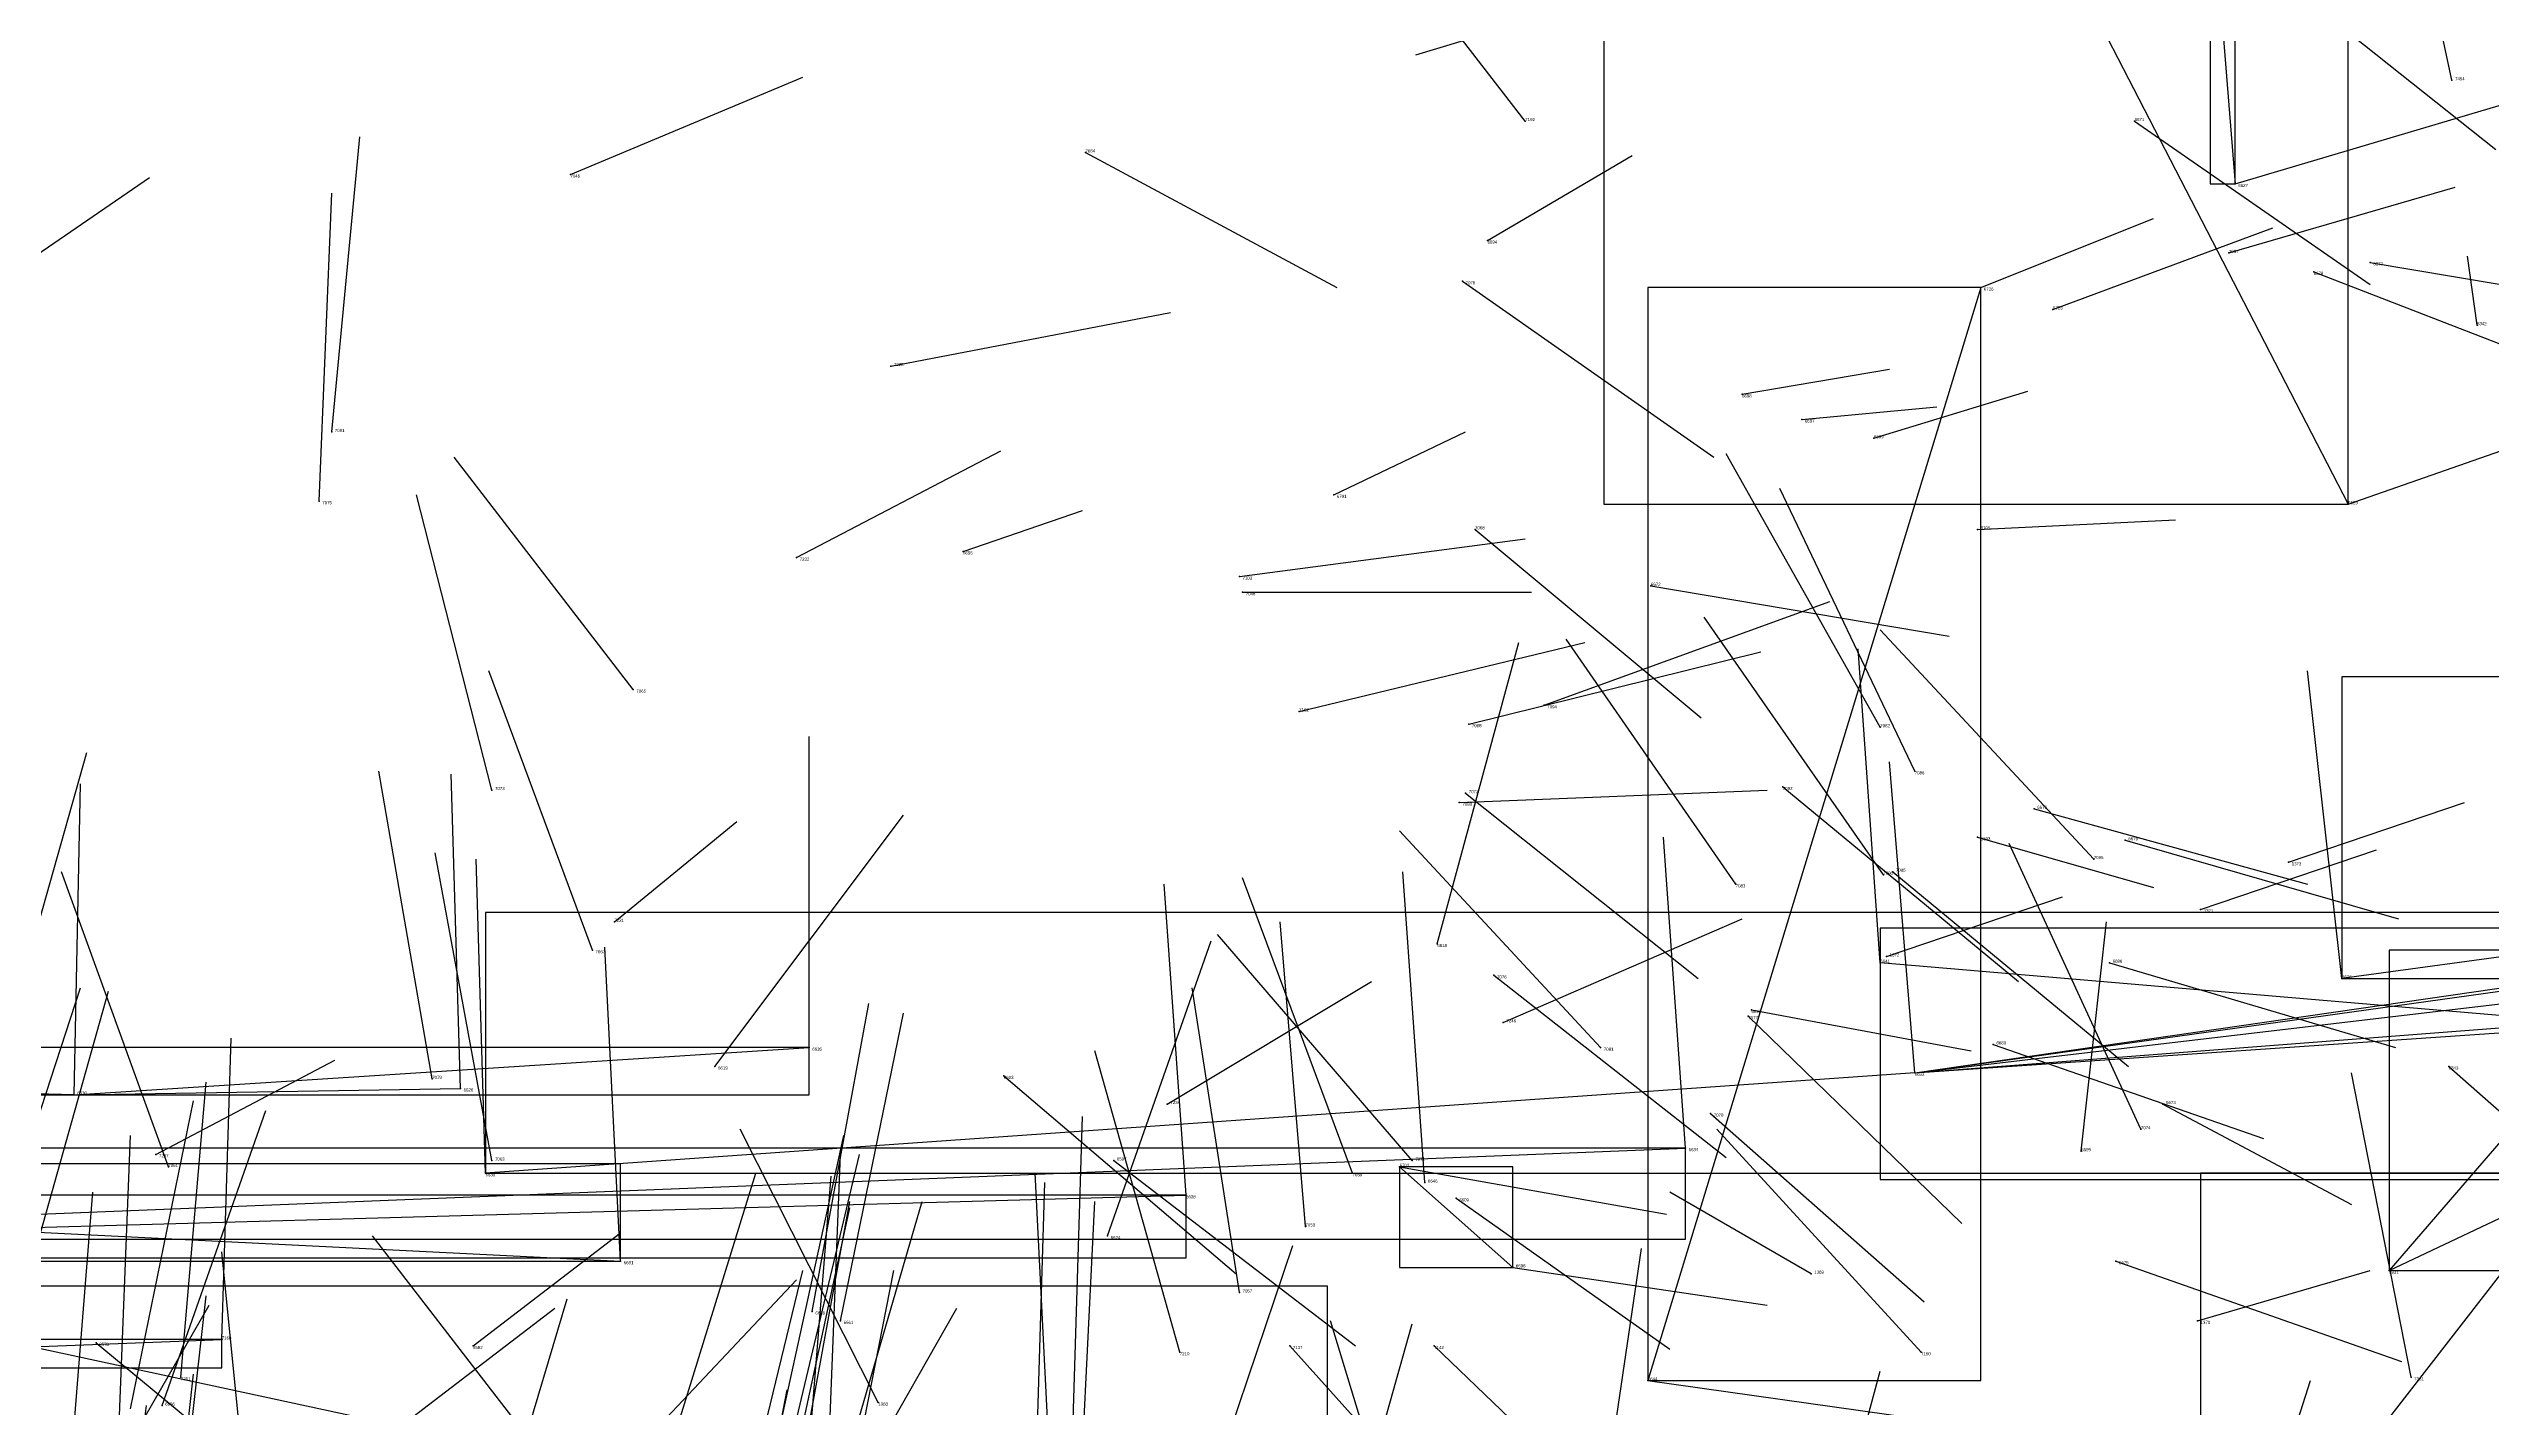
# Model space of a CAD drawing. Extents: x 59.1 to 70.8, y 600.3 to 605.1.
# Drawn here: x 64.242 to 65.019, y 603.968 to 604.4 of the extents above; entities that cross this region are included whole.
import ezdxf

# ---------------------------------------------------------------- set-up
doc = ezdxf.new("R2010")
doc.units = 0
for name, color, linetype in [('Clients', 3, 'CONTINUOUS'), ('Facilities', 3, 'CONTINUOUS'), ('Facilities_lines', 3, 'CONTINUOUS'), ('Min_max_boxes', 1, 'CONTINUOUS'), ('Normals', 1, 'CONTINUOUS'), ('Source_points', 5, 'CONTINUOUS'), ('Text', 3, 'CONTINUOUS')]:
    doc.layers.add(name, color=color, linetype=linetype)

msp = doc.modelspace()

# ---------------------------------------------------------------- linework, layer by layer
at = {"layer": 'Clients', "color": 5}
for p in [(64.938, 604.357, 453.999), (64.974, 604.255, 453.984), (64.825, 604.109, 453.487), (64.972, 604.104, 453.41), (64.484, 604.082, 453.525), (64.373, 604.069, 453.535), (64.763, 604.05, 453.453), (64.381, 604.042, 453.49), (64.672, 604.044, 457.296), (64.604, 604.035, 453.44), (64.424, 604.014, 453.351), (64.987, 604.011, 454.044), (64.297, 603.989, 459.054), (64.751, 603.976, 457.217)]:
    msp.add_point(p, dxfattribs=at)
at = {"layer": 'Facilities', "color": 3}
for p in [(65.007, 604.39, 460.545), (64.712, 604.377, 461.44), (64.906, 604.377, 456.049), (64.572, 604.367, 459.37), (64.408, 604.36, 460.049), (64.7, 604.339, 457.068), (64.936, 604.335, 459.454), (64.963, 604.329, 456.062), (64.981, 604.332, 456.154), (64.692, 604.326, 459.388), (64.857, 604.324, 457.063), (64.88, 604.317, 457.033), (65.015, 604.312, 457.001), (64.51, 604.299, 460.002), (64.781, 604.29, 457.058), (64.332, 604.278, 459.274), (64.8, 604.282, 457.14), (64.823, 604.276, 457.294), (64.328, 604.256, 459.314), (64.651, 604.258, 457.296), (64.696, 604.247, 459.201), (64.856, 604.247, 457.014), (64.48, 604.238, 460.522), (64.533, 604.24, 457.141), (64.621, 604.232, 459.919), (64.752, 604.229, 456.443), (64.622, 604.227, 460.055), (64.428, 604.196, 459.287), (64.64, 604.189, 459.891), (64.718, 604.191, 459.863), (64.694, 604.185, 459.876), (64.825, 604.184, 459.657), (64.836, 604.17, 459.596), (64.383, 604.164, 459.27), (64.691, 604.16, 459.738), (64.693, 604.163, 459.155), (64.794, 604.165, 459.748), (64.874, 604.158, 456.943), (64.856, 604.149, 457.19), (64.903, 604.148, 456.908), (64.826, 604.137, 459.659), (64.829, 604.138, 459.716), (64.893, 604.142, 459.669), (64.955, 604.141, 450.039), (64.779, 604.134, 459.414), (64.422, 604.122, 460.652), (64.927, 604.126, 450.089), (64.415, 604.113, 459.25), (64.684, 604.115, 455.21), (64.702, 604.105, 459.27), (64.827, 604.111, 450.103), (64.898, 604.109, 456.881), (64.705, 604.09, 460.455), (64.783, 604.092, 459.415), (64.784, 604.094, 457.218), (64.736, 604.082, 459.265), (64.861, 604.083, 456.905), (64.454, 604.076, 455.171), (64.546, 604.073, 454.933), (64.836, 604.074, 453.44), (65.006, 604.076, 457.004), (64.25, 604.067, 453.5), (64.364, 604.072, 459.223), (64.598, 604.064, 460.535), (64.771, 604.061, 459.225), (64.915, 604.064, 457), (64.908, 604.056, 459.487), (64.276, 604.048, 460.552), (64.28, 604.044, 462.469), (64.383, 604.046, 459.175), (64.581, 604.046, 454.962), (64.657, 604.042, 459.043), (64.676, 604.046, 459.278), (64.889, 604.049, 454.999), (64.68, 604.039, 453.467), (64.69, 604.034, 454.465), (64.579, 604.022, 455.223), (64.642, 604.025, 458.981), (64.708, 604.012, 457.265), (64.9, 604.014, 456.831), (64.621, 604.004, 458.919), (64.803, 604.01, 447.92), (64.485, 603.998, 458.415), (64.494, 603.995, 458.341), (64.926, 603.995, 450.091), (64.257, 603.988, 455.807), (64.377, 603.987, 455.795), (64.637, 603.987, 459.381), (64.683, 603.987, 459.449), (64.602, 603.985, 458.857), (64.838, 603.985, 459.18), (64.284, 603.977, 458.992), (64.994, 603.977, 459.491), (64.278, 603.968, 458.148), (64.506, 603.969, 447.921)]:
    msp.add_point(p, dxfattribs=at)
at = {"layer": 'Facilities_lines', "color": 3}
for p, q in [((64.737, 604.714, 454.062), (64.974, 604.255, 453.984)), ((64.93, 604.457, 453.958), (64.938, 604.357, 453.999)), ((64.857, 604.324, 457.063), (64.751, 603.976, 457.217)), ((65.31, 604.15, 453.324), (64.972, 604.104, 453.41)), ((64.836, 604.074, 453.44), (65.27, 604.125, 453.44)), ((64.836, 604.074, 453.44), (65.123, 604.114, 453.392)), ((65.075, 604.113, 453.893), (64.987, 604.011, 454.044)), ((65.166, 604.08, 453.703), (64.825, 604.109, 453.487)), ((64.836, 604.074, 453.44), (65.085, 604.11, 453.41)), ((64.836, 604.074, 453.44), (65.233, 604.101, 453.558)), ((64.836, 604.074, 453.44), (65.189, 604.101, 453.412)), ((64.25, 604.067, 453.5), (64.484, 604.082, 453.525)), ((64.836, 604.074, 453.44), (64.381, 604.042, 453.49)), ((64.25, 604.067, 453.5), (64.207, 604.068, 453.403)), ((64.25, 604.067, 453.5), (64.373, 604.069, 453.535)), ((64.041, 604.021, 453.385), (64.763, 604.05, 453.453)), ((63.797, 604.045, 453.357), (64.424, 604.014, 453.351)), ((64.708, 604.012, 457.265), (64.672, 604.044, 457.296)), ((63.891, 604.015, 453.368), (64.604, 604.035, 453.44)), ((65.028, 604.017, 453.961), (64.927, 603.887, 454.25)), ((64.147, 604.006, 455.886), (64.649, 603.898, 455.594)), ((64.059, 603.98, 458.929), (64.297, 603.989, 459.054))]:
    msp.add_line(p, q, dxfattribs=at)
at = {"layer": 'Min_max_boxes', "color": 1}
for p, q in [((64.737, 604.714, 453.984), (64.737, 604.255, 453.984)), ((64.737, 604.714, 454.062), (64.737, 604.255, 454.062)), ((64.974, 604.255, 453.984), (64.974, 604.714, 453.984)), ((64.974, 604.255, 454.062), (64.974, 604.714, 454.062)), ((64.93, 604.457, 453.958), (64.93, 604.357, 453.958)), ((64.93, 604.457, 453.999), (64.93, 604.357, 453.999)), ((64.938, 604.357, 453.958), (64.938, 604.457, 453.958)), ((64.938, 604.357, 453.999), (64.938, 604.457, 453.999)), ((64.93, 604.357, 453.958), (64.938, 604.357, 453.958)), ((64.93, 604.357, 453.999), (64.938, 604.357, 453.999)), ((64.93, 604.357, 453.958), (64.93, 604.357, 453.999)), ((64.938, 604.357, 453.958), (64.938, 604.357, 453.999)), ((64.857, 604.324, 457.063), (64.751, 604.324, 457.063)), ((64.751, 604.324, 457.063), (64.751, 603.976, 457.063)), ((64.857, 604.324, 457.217), (64.751, 604.324, 457.217)), ((64.751, 604.324, 457.217), (64.751, 603.976, 457.217)), ((64.751, 604.324, 457.063), (64.751, 604.324, 457.217)), ((64.857, 603.976, 457.063), (64.857, 604.324, 457.063)), ((64.857, 603.976, 457.217), (64.857, 604.324, 457.217)), ((64.857, 604.324, 457.063), (64.857, 604.324, 457.217)), ((64.737, 604.255, 453.984), (64.974, 604.255, 453.984)), ((64.737, 604.255, 454.062), (64.974, 604.255, 454.062)), ((64.737, 604.255, 453.984), (64.737, 604.255, 454.062)), ((64.974, 604.255, 453.984), (64.974, 604.255, 454.062)), ((65.612, 604.2, 453.324), (64.972, 604.2, 453.324)), ((64.972, 604.2, 453.324), (64.972, 604.104, 453.324)), ((65.612, 604.2, 453.542), (64.972, 604.2, 453.542)), ((64.972, 604.2, 453.542), (64.972, 604.104, 453.542)), ((64.972, 604.2, 453.324), (64.972, 604.2, 453.542)), ((65.27, 604.125, 453.392), (64.381, 604.125, 453.392)), ((64.381, 604.125, 453.392), (64.381, 604.042, 453.392)), ((65.27, 604.125, 453.558), (64.381, 604.125, 453.558)), ((64.381, 604.125, 453.558), (64.381, 604.042, 453.558)), ((64.381, 604.125, 453.392), (64.381, 604.125, 453.558)), ((65.59, 604.12, 453.283), (64.825, 604.12, 453.283)), ((64.825, 604.12, 453.283), (64.825, 604.04, 453.283)), ((65.59, 604.12, 454.01), (64.825, 604.12, 454.01)), ((64.825, 604.12, 454.01), (64.825, 604.04, 454.01)), ((64.825, 604.12, 453.283), (64.825, 604.12, 454.01)), ((65.075, 604.113, 453.893), (64.987, 604.113, 453.893)), ((64.987, 604.113, 453.893), (64.987, 604.011, 453.893)), ((65.075, 604.113, 454.044), (64.987, 604.113, 454.044)), ((64.987, 604.113, 454.044), (64.987, 604.011, 454.044)), ((64.987, 604.113, 453.893), (64.987, 604.113, 454.044)), ((64.972, 604.104, 453.324), (65.612, 604.104, 453.324)), ((64.972, 604.104, 453.542), (65.612, 604.104, 453.542)), ((64.972, 604.104, 453.324), (64.972, 604.104, 453.542)), ((64.484, 604.082, 453.403), (64.207, 604.082, 453.403)), ((64.484, 604.082, 453.535), (64.207, 604.082, 453.535)), ((64.484, 604.067, 453.403), (64.484, 604.082, 453.403)), ((64.484, 604.067, 453.535), (64.484, 604.082, 453.535)), ((64.484, 604.082, 453.403), (64.484, 604.082, 453.535)), ((64.207, 604.067, 453.403), (64.484, 604.067, 453.403)), ((64.207, 604.067, 453.535), (64.484, 604.067, 453.535)), ((64.484, 604.067, 453.403), (64.484, 604.067, 453.535)), ((64.763, 604.05, 453.385), (64.041, 604.05, 453.385)), ((64.763, 604.05, 453.453), (64.041, 604.05, 453.453)), ((64.763, 604.021, 453.385), (64.763, 604.05, 453.385)), ((64.763, 604.021, 453.453), (64.763, 604.05, 453.453)), ((64.763, 604.05, 453.385), (64.763, 604.05, 453.453)), ((64.424, 604.045, 453.351), (63.797, 604.045, 453.351)), ((64.424, 604.045, 453.357), (63.797, 604.045, 453.357)), ((64.381, 604.042, 453.392), (65.27, 604.042, 453.392)), ((64.381, 604.042, 453.558), (65.27, 604.042, 453.558)), ((64.381, 604.042, 453.392), (64.381, 604.042, 453.558)), ((64.424, 604.014, 453.351), (64.424, 604.045, 453.351)), ((64.424, 604.014, 453.357), (64.424, 604.045, 453.357)), ((64.424, 604.045, 453.351), (64.424, 604.045, 453.357)), ((64.708, 604.044, 457.265), (64.672, 604.044, 457.265)), ((64.672, 604.044, 457.265), (64.672, 604.012, 457.265)), ((64.708, 604.044, 457.296), (64.672, 604.044, 457.296)), ((64.672, 604.044, 457.296), (64.672, 604.012, 457.296)), ((64.672, 604.044, 457.265), (64.672, 604.044, 457.296)), ((64.708, 604.012, 457.265), (64.708, 604.044, 457.265)), ((64.708, 604.012, 457.296), (64.708, 604.044, 457.296)), ((64.708, 604.044, 457.265), (64.708, 604.044, 457.296)), ((65.154, 604.042, 453.806), (64.927, 604.042, 453.806)), ((64.927, 604.042, 453.806), (64.927, 603.863, 453.806)), ((65.154, 604.042, 454.25), (64.927, 604.042, 454.25)), ((64.927, 604.042, 454.25), (64.927, 603.863, 454.25)), ((64.927, 604.042, 453.806), (64.927, 604.042, 454.25)), ((64.604, 604.035, 453.368), (63.891, 604.035, 453.368)), ((64.604, 604.035, 453.44), (63.891, 604.035, 453.44)), ((64.604, 604.015, 453.368), (64.604, 604.035, 453.368)), ((64.604, 604.015, 453.44), (64.604, 604.035, 453.44)), ((64.604, 604.035, 453.368), (64.604, 604.035, 453.44)), ((64.825, 604.04, 453.283), (65.59, 604.04, 453.283)), ((64.825, 604.04, 454.01), (65.59, 604.04, 454.01)), ((64.825, 604.04, 453.283), (64.825, 604.04, 454.01)), ((64.041, 604.021, 453.385), (64.763, 604.021, 453.385)), ((64.041, 604.021, 453.453), (64.763, 604.021, 453.453)), ((64.763, 604.021, 453.385), (64.763, 604.021, 453.453)), ((63.797, 604.014, 453.351), (64.424, 604.014, 453.351)), ((63.797, 604.014, 453.357), (64.424, 604.014, 453.357)), ((63.891, 604.015, 453.368), (64.604, 604.015, 453.368)), ((63.891, 604.015, 453.44), (64.604, 604.015, 453.44)), ((64.424, 604.014, 453.351), (64.424, 604.014, 453.357)), ((64.604, 604.015, 453.368), (64.604, 604.015, 453.44)), ((64.672, 604.012, 457.265), (64.708, 604.012, 457.265)), ((64.672, 604.012, 457.296), (64.708, 604.012, 457.296)), ((64.672, 604.012, 457.265), (64.672, 604.012, 457.296)), ((64.708, 604.012, 457.265), (64.708, 604.012, 457.296)), ((64.987, 604.011, 453.893), (65.075, 604.011, 453.893)), ((64.987, 604.011, 454.044), (65.075, 604.011, 454.044)), ((64.987, 604.011, 453.893), (64.987, 604.011, 454.044)), ((64.649, 604.006, 455.594), (64.147, 604.006, 455.594)), ((64.649, 604.006, 455.886), (64.147, 604.006, 455.886)), ((64.649, 603.898, 455.594), (64.649, 604.006, 455.594)), ((64.649, 603.898, 455.886), (64.649, 604.006, 455.886)), ((64.649, 604.006, 455.594), (64.649, 604.006, 455.886)), ((64.297, 603.989, 458.929), (64.059, 603.989, 458.929)), ((64.297, 603.989, 459.054), (64.059, 603.989, 459.054)), ((64.297, 603.98, 458.929), (64.297, 603.989, 458.929)), ((64.297, 603.98, 459.054), (64.297, 603.989, 459.054)), ((64.297, 603.989, 458.929), (64.297, 603.989, 459.054)), ((64.059, 603.98, 458.929), (64.297, 603.98, 458.929)), ((64.059, 603.98, 459.054), (64.297, 603.98, 459.054)), ((64.297, 603.98, 458.929), (64.297, 603.98, 459.054)), ((64.751, 603.976, 457.063), (64.857, 603.976, 457.063)), ((64.751, 603.976, 457.217), (64.857, 603.976, 457.217)), ((64.751, 603.976, 457.063), (64.751, 603.976, 457.217)), ((64.857, 603.976, 457.063), (64.857, 603.976, 457.217))]:
    msp.add_line(p, q, dxfattribs=at)
at = {"layer": 'Normals', "color": 1}
for p, q in [((64.712, 604.377, 461.44), (64.654, 604.452, 461.473)), ((65.007, 604.39, 460.545), (64.997, 604.437, 460.633)), ((64.943, 604.43, 455.981), (65.021, 604.368, 455.97)), ((64.74, 604.417, 459.195), (64.677, 604.398, 459.27)), ((64.408, 604.36, 460.049), (64.482, 604.391, 460.108)), ((64.906, 604.377, 456.049), (64.981, 604.325, 456.007)), ((64.938, 604.357, 453.999), (65.022, 604.382, 454.047)), ((64.332, 604.278, 459.274), (64.341, 604.372, 459.24)), ((64.572, 604.367, 459.37), (64.652, 604.324, 459.328)), ((64.7, 604.339, 457.068), (64.746, 604.366, 457.153)), ((64.22, 604.322, 460.622), (64.274, 604.359, 460.698)), ((64.328, 604.256, 459.314), (64.332, 604.354, 459.295)), ((64.936, 604.335, 459.454), (65.008, 604.356, 459.388)), ((64.857, 604.324, 457.063), (64.912, 604.346, 457.144)), ((64.88, 604.317, 457.033), (64.95, 604.343, 457.1)), ((64.963, 604.329, 456.062), (65.056, 604.293, 456.053)), ((64.981, 604.332, 456.154), (65.076, 604.316, 456.182)), ((65.015, 604.312, 457.001), (65.012, 604.334, 457.098)), ((64.692, 604.326, 459.388), (64.772, 604.27, 459.366)), ((64.51, 604.299, 460.002), (64.599, 604.316, 460.045)), ((64.781, 604.29, 457.058), (64.828, 604.298, 457.146)), ((64.823, 604.276, 457.294), (64.872, 604.291, 457.38)), ((64.8, 604.282, 457.14), (64.843, 604.286, 457.23)), ((64.974, 604.255, 453.984), (65.057, 604.284, 454.032)), ((64.651, 604.258, 457.296), (64.693, 604.278, 457.384)), ((64.428, 604.196, 459.287), (64.371, 604.27, 459.322)), ((64.48, 604.238, 460.522), (64.545, 604.272, 460.59)), ((64.825, 604.184, 459.657), (64.776, 604.271, 459.661)), ((64.836, 604.17, 459.596), (64.793, 604.26, 459.605)), ((64.383, 604.164, 459.27), (64.359, 604.258, 459.295)), ((64.533, 604.24, 457.141), (64.571, 604.253, 457.233)), ((64.621, 604.232, 459.919), (64.712, 604.244, 459.959)), ((64.696, 604.247, 459.201), (64.768, 604.187, 459.167)), ((64.856, 604.247, 457.014), (64.919, 604.25, 457.092)), ((64.752, 604.229, 456.443), (64.847, 604.213, 456.471)), ((64.622, 604.227, 460.055), (64.714, 604.227, 460.094)), ((64.718, 604.191, 459.863), (64.809, 604.224, 459.886)), ((64.826, 604.137, 459.659), (64.769, 604.219, 459.658)), ((64.893, 604.142, 459.669), (64.825, 604.215, 459.662)), ((64.64, 604.189, 459.891), (64.731, 604.211, 459.927)), ((64.684, 604.115, 455.21), (64.71, 604.211, 455.218)), ((64.694, 604.185, 459.876), (64.787, 604.208, 459.904)), ((64.779, 604.134, 459.414), (64.725, 604.212, 459.445)), ((64.825, 604.109, 453.487), (64.818, 604.209, 453.494)), ((64.415, 604.113, 459.25), (64.382, 604.202, 459.282)), ((64.972, 604.104, 453.41), (64.961, 604.202, 453.425)), ((64.227, 604.08, 458.215), (64.254, 604.176, 458.215)), ((64.484, 604.082, 453.525), (64.484, 604.181, 453.514)), ((64.25, 604.067, 453.5), (64.252, 604.166, 453.485)), ((64.364, 604.072, 459.223), (64.347, 604.17, 459.235)), ((64.373, 604.069, 453.535), (64.37, 604.169, 453.529)), ((64.836, 604.074, 453.44), (64.828, 604.173, 453.453)), ((64.691, 604.16, 459.738), (64.789, 604.164, 459.756)), ((64.693, 604.163, 459.155), (64.767, 604.104, 459.123)), ((64.794, 604.165, 459.748), (64.869, 604.103, 459.771)), ((64.874, 604.158, 456.943), (64.961, 604.134, 456.987)), ((64.955, 604.141, 450.039), (65.011, 604.16, 450.12)), ((64.422, 604.122, 460.652), (64.461, 604.154, 460.739)), ((64.454, 604.076, 455.171), (64.514, 604.156, 455.178)), ((64.736, 604.082, 459.265), (64.672, 604.151, 459.298)), ((64.383, 604.046, 459.175), (64.365, 604.144, 459.182)), ((64.763, 604.05, 453.453), (64.756, 604.149, 453.465)), ((64.856, 604.149, 457.19), (64.912, 604.133, 457.271)), ((64.908, 604.056, 459.487), (64.866, 604.147, 459.494)), ((64.903, 604.148, 456.908), (64.99, 604.123, 456.95)), ((64.927, 604.126, 450.089), (64.983, 604.145, 450.17)), ((64.28, 604.044, 462.469), (64.246, 604.138, 462.474)), ((64.381, 604.042, 453.49), (64.378, 604.142, 453.484)), ((64.657, 604.042, 459.043), (64.622, 604.136, 459.042)), ((64.68, 604.039, 453.467), (64.673, 604.138, 453.479)), ((64.829, 604.138, 459.716), (64.904, 604.076, 459.739)), ((64.604, 604.035, 453.44), (64.597, 604.134, 453.451)), ((64.827, 604.111, 450.103), (64.883, 604.13, 450.184)), ((64.642, 604.025, 458.981), (64.634, 604.122, 458.957)), ((64.705, 604.09, 460.455), (64.781, 604.123, 460.511)), ((64.889, 604.049, 454.999), (64.897, 604.122, 455.067)), ((64.424, 604.014, 453.351), (64.419, 604.114, 453.359)), ((64.579, 604.022, 455.223), (64.612, 604.116, 455.228)), ((64.676, 604.046, 459.278), (64.614, 604.118, 459.31)), ((64.702, 604.105, 459.27), (64.776, 604.047, 459.235)), ((64.898, 604.109, 456.881), (64.989, 604.082, 456.914)), ((64.221, 604.006, 458.197), (64.252, 604.101, 458.198)), ((64.234, 604.004, 458.212), (64.261, 604.1, 458.212)), ((64.485, 603.998, 458.415), (64.503, 604.096, 458.41)), ((64.598, 604.064, 460.535), (64.663, 604.103, 460.6)), ((64.621, 604.004, 458.919), (64.606, 604.101, 458.9)), ((64.494, 603.995, 458.341), (64.514, 604.093, 458.338)), ((64.783, 604.092, 459.415), (64.851, 604.026, 459.384)), ((64.784, 604.094, 457.218), (64.854, 604.081, 457.289)), ((64.297, 603.989, 459.054), (64.3, 604.085, 459.027)), ((64.602, 603.985, 458.857), (64.575, 604.081, 458.85)), ((64.861, 604.083, 456.905), (64.947, 604.053, 456.945)), ((64.276, 604.048, 460.552), (64.333, 604.078, 460.628)), ((64.546, 604.073, 454.933), (64.62, 604.01, 454.911)), ((64.994, 603.977, 459.491), (64.975, 604.074, 459.506)), ((65.006, 604.076, 457.004), (65.031, 604.054, 457.098)), ((64.268, 603.967, 458.174), (64.288, 604.065, 458.168)), ((64.284, 603.977, 458.992), (64.292, 604.071, 458.958)), ((64.278, 603.968, 458.148), (64.311, 604.062, 458.144)), ((64.568, 603.96, 458.586), (64.571, 604.06, 458.581)), ((64.771, 604.061, 459.225), (64.839, 604.001, 459.184)), ((64.915, 604.064, 457), (64.975, 604.032, 457.073)), ((64.264, 603.954, 458.818), (64.268, 604.054, 458.813)), ((64.506, 603.969, 447.921), (64.462, 604.056, 447.942)), ((64.474, 603.958, 457.927), (64.495, 604.054, 457.906)), ((64.838, 603.985, 459.18), (64.773, 604.056, 459.208)), ((64.438, 603.948, 457.938), (64.467, 604.042, 457.919)), ((64.477, 603.951, 458.149), (64.5, 604.048, 458.139)), ((64.49, 603.948, 458.421), (64.494, 604.048, 458.42)), ((64.561, 603.942, 458.677), (64.556, 604.042, 458.678)), ((64.581, 604.046, 454.962), (64.658, 603.987, 454.938)), ((64.672, 604.044, 457.296), (64.757, 604.029, 457.346)), ((64.987, 604.011, 454.044), (65.061, 604.046, 454.101)), ((64.248, 603.936, 458.758), (64.256, 604.036, 458.763)), ((64.483, 603.941, 458.363), (64.491, 604.041, 458.361)), ((64.556, 603.939, 458.621), (64.559, 604.039, 458.616)), ((64.69, 604.034, 454.465), (64.758, 603.986, 454.52)), ((64.803, 604.01, 447.92), (64.758, 604.036, 448.006)), ((64.476, 603.934, 458.192), (64.497, 604.031, 458.182)), ((64.479, 603.935, 458.247), (64.497, 604.033, 458.24)), ((64.492, 603.937, 458.293), (64.52, 604.033, 458.29)), ((64.57, 603.933, 458.479), (64.575, 604.033, 458.474)), ((64.406, 603.943, 459.66), (64.345, 604.022, 459.665)), ((64.377, 603.987, 455.795), (64.424, 604.023, 455.876)), ((64.606, 603.924, 455.65), (64.638, 604.019, 455.656)), ((64.735, 603.923, 455.058), (64.749, 604.018, 455.085)), ((64.307, 603.918, 459.248), (64.297, 604.017, 459.261)), ((64.459, 603.916, 457.902), (64.482, 604.011, 457.881)), ((64.492, 603.915, 457.886), (64.511, 604.011, 457.864)), ((64.708, 604.012, 457.265), (64.789, 604, 457.322)), ((64.9, 604.014, 456.831), (64.991, 603.982, 456.858)), ((64.926, 603.995, 450.091), (64.981, 604.011, 450.173)), ((64.281, 603.904, 458.601), (64.292, 604.003, 458.6)), ((64.43, 603.955, 455.739), (64.48, 604.008, 455.808)), ((64.243, 603.913, 458.103), (64.293, 604, 458.106)), ((64.356, 603.963, 455.762), (64.403, 603.999, 455.843)), ((64.379, 603.908, 457.959), (64.407, 604.002, 457.942)), ((64.485, 603.918, 455.688), (64.531, 603.999, 455.724)), ((64.678, 603.903, 454.431), (64.65, 603.995, 454.402)), ((64.257, 603.988, 455.807), (64.292, 603.959, 455.896)), ((64.637, 603.987, 459.381), (64.7, 603.917, 459.348)), ((64.649, 603.898, 455.594), (64.676, 603.994, 455.592)), ((64.683, 603.987, 459.449), (64.753, 603.92, 459.425)), ((64.277, 603.879, 458.326), (64.288, 603.978, 458.328)), ((64.458, 603.875, 455.65), (64.477, 603.973, 455.658)), ((64.751, 603.976, 457.217), (64.836, 603.964, 457.269)), ((64.799, 603.883, 455.527), (64.825, 603.979, 455.528)), ((64.932, 603.882, 455.36), (64.962, 603.976, 455.378)), ((64.261, 603.869, 458.266), (64.273, 603.968, 458.266))]:
    msp.add_line(p, q, dxfattribs=at)
at = {"layer": 'Source_points', "color": 5}
for p in [(65.007, 604.39, 460.545), (64.712, 604.377, 461.44), (64.906, 604.377, 456.049), (64.572, 604.367, 459.37), (64.408, 604.36, 460.049), (64.938, 604.357, 453.999), (64.7, 604.339, 457.068), (64.936, 604.335, 459.454), (64.963, 604.329, 456.062), (64.981, 604.332, 456.154), (64.692, 604.326, 459.388), (64.857, 604.324, 457.063), (64.88, 604.317, 457.033), (65.015, 604.312, 457.001), (64.51, 604.299, 460.002), (64.781, 604.29, 457.058), (64.332, 604.278, 459.274), (64.8, 604.282, 457.14), (64.823, 604.276, 457.294), (64.328, 604.256, 459.314), (64.651, 604.258, 457.296), (64.974, 604.255, 453.984), (64.696, 604.247, 459.201), (64.856, 604.247, 457.014), (64.48, 604.238, 460.522), (64.533, 604.24, 457.141), (64.621, 604.232, 459.919), (64.752, 604.229, 456.443), (64.622, 604.227, 460.055), (64.428, 604.196, 459.287), (64.64, 604.189, 459.891), (64.718, 604.191, 459.863), (64.694, 604.185, 459.876), (64.825, 604.184, 459.657), (64.836, 604.17, 459.596), (64.383, 604.164, 459.27), (64.691, 604.16, 459.738), (64.693, 604.163, 459.155), (64.794, 604.165, 459.748), (64.874, 604.158, 456.943), (64.856, 604.149, 457.19), (64.903, 604.148, 456.908), (64.826, 604.137, 459.659), (64.829, 604.138, 459.716), (64.893, 604.142, 459.669), (64.955, 604.141, 450.039), (64.779, 604.134, 459.414), (64.422, 604.122, 460.652), (64.927, 604.126, 450.089), (64.415, 604.113, 459.25), (64.684, 604.115, 455.21), (64.702, 604.105, 459.27), (64.825, 604.109, 453.487), (64.827, 604.111, 450.103), (64.898, 604.109, 456.881), (64.972, 604.104, 453.41), (64.705, 604.09, 460.455), (64.783, 604.092, 459.415), (64.784, 604.094, 457.218), (64.484, 604.082, 453.525), (64.736, 604.082, 459.265), (64.861, 604.083, 456.905), (64.454, 604.076, 455.171), (64.546, 604.073, 454.933), (64.836, 604.074, 453.44), (65.006, 604.076, 457.004), (64.25, 604.067, 453.5), (64.364, 604.072, 459.223), (64.373, 604.069, 453.535), (64.598, 604.064, 460.535), (64.771, 604.061, 459.225), (64.915, 604.064, 457), (64.763, 604.05, 453.453), (64.908, 604.056, 459.487), (64.276, 604.048, 460.552), (64.28, 604.044, 462.469), (64.381, 604.042, 453.49), (64.383, 604.046, 459.175), (64.581, 604.046, 454.962), (64.657, 604.042, 459.043), (64.672, 604.044, 457.296), (64.676, 604.046, 459.278), (64.889, 604.049, 454.999), (64.604, 604.035, 453.44), (64.68, 604.039, 453.467), (64.69, 604.034, 454.465), (64.579, 604.022, 455.223), (64.642, 604.025, 458.981), (64.424, 604.014, 453.351), (64.708, 604.012, 457.265), (64.9, 604.014, 456.831), (64.987, 604.011, 454.044), (64.621, 604.004, 458.919), (64.803, 604.01, 447.92), (64.485, 603.998, 458.415), (64.494, 603.995, 458.341), (64.926, 603.995, 450.091), (64.257, 603.988, 455.807), (64.297, 603.989, 459.054), (64.377, 603.987, 455.795), (64.637, 603.987, 459.381), (64.683, 603.987, 459.449), (64.602, 603.985, 458.857), (64.838, 603.985, 459.18), (64.284, 603.977, 458.992), (64.751, 603.976, 457.217), (64.994, 603.977, 459.491), (64.278, 603.968, 458.148), (64.506, 603.969, 447.921)]:
    msp.add_point(p, dxfattribs=at)

# ---------------------------------------------------------------- texts
at = {"layer": 'Text', "color": 3}
for s, p in [('7454', (65.008, 604.39, 460.545)), ('7192', (64.712, 604.377, 461.44)), ('6671', (64.906, 604.377, 456.049)), ('7084', (64.572, 604.367, 459.37)), ('7046', (64.408, 604.359, 460.049)), ('6627', (64.939, 604.356, 453.999)), ('6694', (64.7, 604.338, 457.068)), ('7087', (64.936, 604.335, 459.454)), ('6678', (64.963, 604.328, 456.062)), ('6377', (64.982, 604.331, 456.154)), ('7078', (64.693, 604.325, 459.388)), ('6726', (64.858, 604.323, 457.063)), ('6723', (64.88, 604.317, 457.033)), ('6342', (65.015, 604.312, 457.001)), ('7228', (64.511, 604.299, 460.002)), ('6698', (64.781, 604.289, 457.058)), ('7091', (64.333, 604.278, 459.274)), ('6697', (64.801, 604.281, 457.14)), ('6699', (64.823, 604.276, 457.294)), ('7075', (64.329, 604.255, 459.314)), ('6701', (64.652, 604.257, 457.296)), ('6629', (64.974, 604.255, 453.984)), ('7068', (64.696, 604.247, 459.201)), ('6705', (64.857, 604.247, 457.014)), ('7232', (64.481, 604.237, 460.522)), ('6695', (64.533, 604.239, 457.141)), ('7103', (64.622, 604.231, 459.919)), ('6672', (64.752, 604.229, 456.443)), ('7048', (64.623, 604.226, 460.055)), ('7065', (64.429, 604.195, 459.287)), ('7102', (64.64, 604.189, 459.891)), ('7094', (64.719, 604.19, 459.863)), ('7088', (64.695, 604.184, 459.876)), ('7082', (64.825, 604.184, 459.657)), ('7086', (64.836, 604.169, 459.596)), ('7073', (64.384, 604.164, 459.27)), ('7080', (64.692, 604.159, 459.738)), ('7072', (64.694, 604.163, 459.155)), ('7092', (64.794, 604.164, 459.748)), ('6676', (64.875, 604.158, 456.943)), ('6693', (64.857, 604.148, 457.19)), ('7095', (64.893, 604.142, 459.669)), ('6679', (64.904, 604.148, 456.908)), ('7090', (64.826, 604.137, 459.659)), ('7085', (64.83, 604.138, 459.716)), ('1373', (64.956, 604.14, 450.039)), ('7083', (64.779, 604.133, 459.414)), ('7231', (64.422, 604.122, 460.652)), ('1371', (64.928, 604.125, 450.089)), ('7067', (64.416, 604.112, 459.25)), ('6618', (64.684, 604.114, 455.21)), ('1372', (64.828, 604.111, 450.103)), ('7076', (64.703, 604.104, 459.27)), ('6641', (64.825, 604.109, 453.487)), ('6686', (64.899, 604.109, 456.881)), ('6636', (64.972, 604.104, 453.41)), ('7246', (64.706, 604.09, 460.455)), ('7077', (64.783, 604.091, 459.415)), ('6692', (64.784, 604.093, 457.218)), ('6635', (64.485, 604.081, 453.525)), ('7081', (64.737, 604.081, 459.265)), ('6680', (64.862, 604.083, 456.905)), ('7079', (64.364, 604.072, 459.223)), ('6619', (64.455, 604.075, 455.171)), ('6603', (64.546, 604.072, 454.933)), ('6632', (64.836, 604.073, 453.44)), ('6343', (65.006, 604.075, 457.004)), ('6630', (64.251, 604.067, 453.5)), ('6626', (64.374, 604.068, 453.535)), ('7234', (64.599, 604.064, 460.535)), ('6673', (64.916, 604.064, 457)), ('7070', (64.772, 604.06, 459.225)), ('7074', (64.908, 604.056, 459.487)), ('6634', (64.764, 604.049, 453.453)), ('6599', (64.889, 604.049, 454.999)), ('7237', (64.277, 604.047, 460.552)), ('7061', (64.28, 604.044, 462.469)), ('6639', (64.381, 604.041, 453.49)), ('7063', (64.384, 604.046, 459.175)), ('6597', (64.582, 604.046, 454.962)), ('7089', (64.657, 604.041, 459.043)), ('6702', (64.672, 604.044, 457.296)), ('7071', (64.677, 604.046, 459.278)), ('6638', (64.604, 604.034, 453.44)), ('6646', (64.681, 604.039, 453.467)), ('6609', (64.691, 604.033, 454.465)), ('7059', (64.642, 604.025, 458.981)), ('6624', (64.58, 604.021, 455.223)), ('6631', (64.425, 604.013, 453.351)), ('6696', (64.709, 604.012, 457.265)), ('1369', (64.804, 604.01, 447.92)), ('6675', (64.901, 604.013, 456.831)), ('5931', (64.987, 604.01, 454.044)), ('7057', (64.622, 604.004, 458.919)), ('6668', (64.486, 603.997, 458.415)), ('6661', (64.495, 603.994, 458.341)), ('1370', (64.927, 603.994, 450.091)), ('6578', (64.258, 603.987, 455.807)), ('7160', (64.297, 603.989, 459.054)), ('6582', (64.377, 603.986, 455.795)), ('7137', (64.638, 603.986, 459.381)), ('7142', (64.683, 603.986, 459.449)), ('7210', (64.602, 603.984, 458.857)), ('7150', (64.838, 603.984, 459.18)), ('7211', (64.284, 603.976, 458.992)), ('6644', (64.751, 603.976, 457.217)), ('7381', (64.995, 603.976, 459.491)), ('6656', (64.279, 603.968, 458.148)), ('1368', (64.506, 603.968, 447.921))]:
    msp.add_text(s, height=0.001, dxfattribs=at).set_placement(p)

doc.saveas('drawing.dxf')
